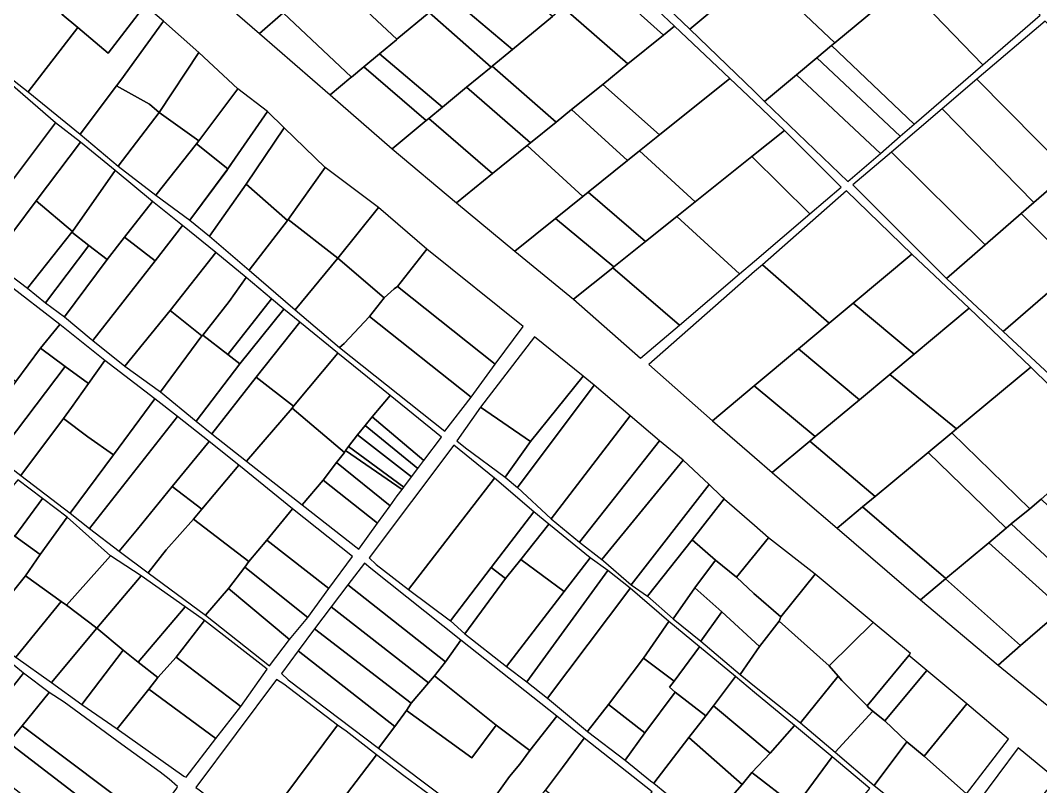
# Model space of a CAD drawing. Header units: metres. Extents: x 569648 to 571548, y 2333509 to 2335006.
# Drawn here: x 570768 to 571090.4, y 2334225.4 to 2334467.6 of the extents above; entities that cross this region are included whole.
import ezdxf

# ---------------------------------------------------------------- set-up
doc = ezdxf.new("R2010")
doc.units = ezdxf.units.M
doc.header["$MEASUREMENT"] = 0
doc.linetypes.add('CENTER', pattern=[2, 1.25, -0.25, 0.25, -0.25])
doc.layers.add('Net bo thua dat', color=210, linetype='CENTER', lineweight=30)

msp = doc.modelspace()

# ---------------------------------------------------------------- linework, layer by layer
at = {"layer": 'Net bo thua dat', "linetype": 'Continuous', "flags": 128}
for points in [[(571014.51, 2334494.07), (570993.87, 2334512.57), (570990.33, 2334509.63), (570975.79, 2334497.55), (570967.55, 2334490.7), (570959.51, 2334484.02), (570979.58, 2334464.79), (571001.46, 2334483.13)], [(571047.42, 2334478.87), (571024.37, 2334502.33), (571014.51, 2334494.07), (571001.46, 2334483.13), (571025.35, 2334460.46)], [(570832.67, 2334495.04), (570827.55, 2334490.79), (570819.58, 2334484.18), (570843.55, 2334463.46), (570851.07, 2334470), (570853.9, 2334472.46)], [(570878.55, 2334493.89), (570866.54, 2334483.45), (570865.08, 2334482.18), (570887, 2334461.62), (570897.12, 2334470.03), (570899.99, 2334472.42), (570900.05, 2334472.47)], [(571066.46, 2334494.75), (571047.66, 2334479.07), (571072.11, 2334453.53), (571090.25, 2334469.25)], [(570793.37, 2334484.64), (570781.2, 2334469.47), (570786.18, 2334465.35), (570795.68, 2334457.21), (570807.34, 2334472.26)], [(570916.58, 2334486.22), (570906.05, 2334477.46), (570906.01, 2334477.43), (570903.54, 2334475.37), (570923.48, 2334458.4), (570936.14, 2334468.85)], [(570954.99, 2334484.39), (570951.02, 2334481.12), (570971.18, 2334462.89), (570974.73, 2334465.76)], [(570786.18, 2334465.35), (570781.2, 2334469.47), (570778.33, 2334471.84), (570766.53, 2334481.6), (570750.64, 2334460.76), (570759.96, 2334453.16), (570770.42, 2334445)], [(570865.08, 2334482.18), (570857.63, 2334475.7), (570853.9, 2334472.46), (570851.07, 2334470), (570872.66, 2334449.69), (570876.56, 2334452.93), (570881.52, 2334457.05), (570886.85, 2334461.49), (570887, 2334461.62)], [(570951.02, 2334481.12), (570947.42, 2334478.15), (570939.5, 2334471.62), (570959.99, 2334453.83), (570971.18, 2334462.89)], [(571001.46, 2334483.13), (570979.58, 2334464.79), (571000, 2334445.06), (571003.19, 2334441.98), (571013.28, 2334450.39), (571019.69, 2334455.74), (571024.31, 2334459.6), (571025.35, 2334460.46)], [(571072.11, 2334453.53), (571047.66, 2334479.07), (571047.42, 2334478.87), (571025.35, 2334460.46), (571024.31, 2334459.6), (571050.47, 2334434.78)], [(570903.54, 2334475.37), (570900.05, 2334472.47), (570899.99, 2334472.42), (570897.12, 2334470.03), (570916.75, 2334452.85), (570917.11, 2334453.15), (570923.48, 2334458.4)], [(570813.25, 2334467.38), (570807.34, 2334472.26), (570795.68, 2334457.21), (570786.18, 2334465.35), (570770.42, 2334445), (570786.85, 2334431.61), (570798.37, 2334446.91), (570799.71, 2334448.69)], [(570939.5, 2334471.62), (570936.14, 2334468.85), (570923.48, 2334458.4), (570917.11, 2334453.15), (570937.28, 2334435.43), (570942.16, 2334439.38), (570952.01, 2334447.36), (570959.99, 2334453.83)], [(570824.36, 2334457.44), (570813.25, 2334467.38), (570799.71, 2334448.69), (570798.37, 2334446.91), (570808.74, 2334441.1), (570811.87, 2334438.47)], [(570851.07, 2334470), (570843.55, 2334463.46), (570865.9, 2334444.06), (570872.46, 2334449.52), (570872.66, 2334449.69)], [(570897.12, 2334470.03), (570887, 2334461.62), (570886.85, 2334461.49), (570881.52, 2334457.05), (570901.38, 2334440.17), (570908.97, 2334446.43), (570916.75, 2334452.85)], [(571119.94, 2334437.54), (571091.84, 2334467.37), (571070.26, 2334448.98), (571099.36, 2334419.64), (571100.5, 2334420.62)], [(570992.15, 2334449.25), (570974.73, 2334465.76), (570971.18, 2334462.89), (570959.99, 2334453.83), (570952.01, 2334447.36), (570969.98, 2334431.41)], [(571024.31, 2334459.6), (571019.69, 2334455.74), (571046.07, 2334430.97), (571050.47, 2334434.78)], [(570779.02, 2334435.25), (570755.89, 2334455.2), (570741.87, 2334436.16), (570752.33, 2334427.39), (570765.18, 2334416.62)], [(570836.65, 2334445.99), (570824.36, 2334457.44), (570811.87, 2334438.47), (570824.36, 2334429.5)], [(570881.52, 2334457.05), (570876.56, 2334452.93), (570896.26, 2334435.95), (570897.06, 2334436.61), (570901.38, 2334440.17)], [(571019.69, 2334455.74), (571013.28, 2334450.39), (571039.78, 2334425.52), (571046.07, 2334430.97)], [(570876.56, 2334452.93), (570872.66, 2334449.69), (570872.46, 2334449.52), (570865.9, 2334444.06), (570885.45, 2334427.03), (570896.26, 2334435.95)], [(570917.11, 2334453.15), (570916.75, 2334452.85), (570908.97, 2334446.43), (570929.2, 2334428.89), (570937.28, 2334435.43)], [(570999.15, 2334424.52), (571009.51, 2334432.79), (571000, 2334441.81), (570992.15, 2334449.25), (570969.98, 2334431.41), (570963.67, 2334426.34), (570981.28, 2334410.25)], [(571013.28, 2334450.39), (571003.19, 2334441.98), (571029.5, 2334416.61), (571039.78, 2334425.52)], [(571070.26, 2334448.98), (571059.27, 2334439.62), (571088.32, 2334410.04), (571099.36, 2334419.64)], [(570808.74, 2334441.1), (570798.37, 2334446.91), (570786.85, 2334431.61), (570798.83, 2334421.51), (570811.87, 2334438.47)], [(570846.07, 2334438.82), (570836.65, 2334445.99), (570824.36, 2334429.5), (570823.64, 2334428.59), (570833.55, 2334420.65), (570834.2, 2334421.62), (570836.79, 2334425.37), (570836.79, 2334425.37)], [(570908.97, 2334446.43), (570901.38, 2334440.17), (570897.06, 2334436.61), (570917.22, 2334419.19), (570928.19, 2334428.07), (570929.2, 2334428.89)], [(570952.01, 2334447.36), (570942.16, 2334439.38), (570959.85, 2334423.26), (570963.67, 2334426.34), (570969.98, 2334431.41)], [(570824.36, 2334429.5), (570811.87, 2334438.47), (570798.83, 2334421.51), (570810.78, 2334412.33), (570823.64, 2334428.59)], [(570851.38, 2334433.65), (570846.07, 2334438.82), (570836.79, 2334425.37), (570833.55, 2334420.65), (570833.21, 2334420.15), (570821.51, 2334404.46), (570827.72, 2334399.35), (570839.38, 2334415.83)], [(570942.16, 2334439.38), (570937.28, 2334435.43), (570929.2, 2334428.89), (570928.19, 2334428.07), (570945.76, 2334411.93), (570947.45, 2334413.29), (570959.85, 2334423.26)], [(571059.27, 2334439.62), (571043.26, 2334425.97), (571072.91, 2334396.62), (571084.28, 2334406.52), (571088.32, 2334410.04)], [(570786.95, 2334429.14), (570779.02, 2334435.25), (570765.18, 2334416.62), (570751.2, 2334397.81), (570758.73, 2334391.59), (570772.94, 2334410.5)], [(570897.06, 2334436.61), (570896.26, 2334435.95), (570885.45, 2334427.03), (570905.76, 2334409.91), (570917.22, 2334419.19)], [(570864.27, 2334421.12), (570851.38, 2334433.65), (570839.38, 2334415.83), (570852.42, 2334404.31), (570852.6, 2334404.6)], [(571009.51, 2334432.79), (570999.15, 2334424.52), (571017.53, 2334406.44), (571027.38, 2334414.83)], [(570797.96, 2334420.17), (570786.95, 2334429.14), (570772.94, 2334410.5), (570784.45, 2334400.85)], [(570833.55, 2334420.65), (570823.64, 2334428.59), (570810.78, 2334412.33), (570821.51, 2334404.46)], [(570945.76, 2334411.93), (570928.19, 2334428.07), (570917.22, 2334419.19), (570905.76, 2334409.91), (570924.29, 2334394.65), (570937.14, 2334404.99)], [(570963.67, 2334426.34), (570959.85, 2334423.26), (570947.45, 2334413.29), (570965.54, 2334397.68), (570975.42, 2334405.57), (570981.28, 2334410.25)], [(571043.26, 2334425.97), (571031.08, 2334415.59), (571060.72, 2334386.02), (571072.91, 2334396.62)], [(570999.15, 2334424.52), (570981.28, 2334410.25), (570975.42, 2334405.57), (570995.29, 2334387.49), (571000, 2334391.5), (571017.53, 2334406.44)], [(570809.71, 2334410.3), (570797.96, 2334420.17), (570784.45, 2334400.85), (570784.28, 2334400.6), (570789.63, 2334396.46), (570795.4, 2334392), (570800.85, 2334399.02)], [(570881.2, 2334408.42), (570864.27, 2334421.12), (570852.6, 2334404.6), (570868.33, 2334392.4)], [(571100.5, 2334420.62), (571099.36, 2334419.64), (571088.32, 2334410.04), (571084.28, 2334406.52), (571101.56, 2334389.12), (571117.35, 2334402.76), (571118.03, 2334403.35)], [(570839.38, 2334415.83), (570827.72, 2334399.35), (570840.33, 2334388.63), (570852.42, 2334404.31)], [(570947.45, 2334413.29), (570945.76, 2334411.93), (570937.14, 2334404.99), (570955.56, 2334389.71), (570965.54, 2334397.68)], [(571049.67, 2334393.72), (571029.02, 2334413.7), (571002.48, 2334390.34), (571023.56, 2334371.88), (571031.13, 2334378.21)], [(570784.28, 2334400.6), (570784.45, 2334400.85), (570772.94, 2334410.5), (570758.73, 2334391.59), (570770.19, 2334382.93)], [(570819.26, 2334402.79), (570809.71, 2334410.3), (570800.85, 2334399.02), (570810.55, 2334391.61)], [(570896.42, 2334395.24), (570881.2, 2334408.42), (570868.33, 2334392.4), (570882.99, 2334379.84), (570886.06, 2334382.76), (570887.2, 2334383.5)], [(571084.28, 2334406.52), (571072.91, 2334396.62), (571060.72, 2334386.02), (571078.6, 2334369.28), (571098.92, 2334386.84), (571101.56, 2334389.12)], [(570868.33, 2334392.4), (570852.6, 2334404.6), (570852.42, 2334404.31), (570840.33, 2334388.63), (570854.84, 2334376.06)], [(570937.14, 2334404.99), (570924.29, 2334394.65), (570942.75, 2334379.48), (570955.17, 2334389.4), (570955.56, 2334389.71)], [(570975.42, 2334405.57), (570965.54, 2334397.68), (570955.56, 2334389.71), (570955.17, 2334389.4), (570976.25, 2334371.28), (570995.29, 2334387.49)], [(570789.63, 2334396.46), (570784.28, 2334400.6), (570770.19, 2334382.93), (570775.89, 2334378.32)], [(570829.71, 2334394.23), (570819.26, 2334402.79), (570810.55, 2334391.61), (570790.82, 2334366.4), (570800.99, 2334358.3), (570815.36, 2334375.91)], [(570795.4, 2334392), (570789.63, 2334396.46), (570775.89, 2334378.32), (570781.94, 2334373.86)], [(570810.55, 2334391.61), (570800.85, 2334399.02), (570795.4, 2334392), (570781.94, 2334373.86), (570790.3, 2334366.81), (570790.82, 2334366.4)], [(570833.91, 2334378.69), (570839.3, 2334386.36), (570829.71, 2334394.23), (570815.36, 2334375.91), (570825.29, 2334367.88), (570825.66, 2334368.04)], [(570896.42, 2334395.24), (570887.2, 2334383.5), (570918.05, 2334358.92), (570926.92, 2334370.81)], [(571067.86, 2334376.64), (571049.67, 2334393.72), (571031.13, 2334378.21), (571050.43, 2334362.09)], [(570882.99, 2334379.84), (570868.33, 2334392.4), (570854.84, 2334376.06), (570868.86, 2334364.17), (570870.26, 2334365.43), (570878.3, 2334373.97)], [(571023.56, 2334371.88), (571002.48, 2334390.34), (571000, 2334388.16), (570966.62, 2334358.78), (570986.72, 2334341.05), (570999.9, 2334352.08), (571013.91, 2334363.8)], [(570955.17, 2334389.4), (570942.75, 2334379.48), (570964.01, 2334360.85), (570976.25, 2334371.28)], [(571098.92, 2334386.84), (571078.6, 2334369.28), (571093.2, 2334355.62), (571107.55, 2334367.73), (571113.97, 2334373.14)], [(570780.41, 2334371.45), (570763.31, 2334384.75), (570749.54, 2334366.92), (570751.49, 2334365.19), (570754.74, 2334362.66), (570766.58, 2334353.46), (570774.37, 2334363.92)], [(570847.38, 2334379.53), (570839.3, 2334386.36), (570833.91, 2334378.69), (570825.66, 2334368.04), (570833.52, 2334361.92)], [(570887.2, 2334383.5), (570886.06, 2334382.76), (570882.99, 2334379.84), (570878.3, 2334373.97), (570910.49, 2334348.52), (570918.05, 2334358.92)], [(570851.24, 2334376.27), (570847.38, 2334379.53), (570833.52, 2334361.92), (570837.31, 2334358.97)], [(571031.13, 2334378.21), (571023.56, 2334371.88), (571013.91, 2334363.8), (571033.15, 2334347.67), (571042.75, 2334355.69), (571050.43, 2334362.09)], [(570825.29, 2334367.88), (570815.36, 2334375.91), (570800.99, 2334358.3), (570812.23, 2334350.17)], [(570856.28, 2334372.15), (570851.24, 2334376.27), (570837.31, 2334358.97), (570823.49, 2334340.86), (570828.44, 2334336.9), (570842.51, 2334354.83)], [(570878.3, 2334373.97), (570870.26, 2334365.43), (570868.86, 2334364.17), (570902.1, 2334337.72), (570910.49, 2334348.52)], [(571087.32, 2334357.92), (571067.86, 2334376.64), (571050.43, 2334362.09), (571042.75, 2334355.69), (571063.84, 2334338.43)], [(570780.41, 2334371.45), (570774.37, 2334363.92), (570782.12, 2334358.21), (570789.52, 2334352.77), (570794.7, 2334360.03)], [(570868.34, 2334362.38), (570868.15, 2334362.54), (570856.28, 2334372.15), (570842.51, 2334354.83), (570854.34, 2334345.61)], [(570833.52, 2334361.92), (570825.66, 2334368.04), (570825.29, 2334367.88), (570812.23, 2334350.17), (570823.49, 2334340.86), (570837.31, 2334358.97)], [(570945.86, 2334355.16), (570930.41, 2334367.5), (570913.36, 2334345.27), (570929.16, 2334334.48)], [(570782.12, 2334358.21), (570774.37, 2334363.92), (570766.58, 2334353.46), (570752.97, 2334335.32), (570760.43, 2334329.61)], [(570884.81, 2334349.01), (570868.34, 2334362.38), (570854.34, 2334345.61), (570853.82, 2334344.99), (570870.4, 2334331.01), (570870.7, 2334331.64), (570871.64, 2334332.85), (570874.52, 2334336.55), (570876.95, 2334339.54), (570879.12, 2334342.22)], [(571013.91, 2334363.8), (570999.9, 2334352.08), (571019.21, 2334336.03), (571033.15, 2334347.67)], [(570789.52, 2334352.77), (570782.12, 2334358.21), (570760.43, 2334329.61), (570768.09, 2334323.75), (570781.58, 2334341.78), (570784.1, 2334345.25)], [(570810.46, 2334347.95), (570794.7, 2334360.03), (570789.52, 2334352.77), (570784.1, 2334345.25), (570781.58, 2334341.78), (570789.28, 2334335.93), (570797.42, 2334330.24)], [(571111.73, 2334333.9), (571087.32, 2334357.92), (571063.84, 2334338.43), (571062.31, 2334337.16), (571086.96, 2334313.23), (571090.57, 2334316.24), (571092.42, 2334317.79), (571103.79, 2334327.27)], [(570853.82, 2334344.99), (570854.34, 2334345.61), (570842.51, 2334354.83), (570828.44, 2334336.9), (570839.4, 2334328.24)], [(570949.27, 2334352.31), (570945.86, 2334355.16), (570929.16, 2334334.48), (570921.17, 2334323.17), (570925.06, 2334319.93)], [(571054.88, 2334330.99), (571062.31, 2334337.16), (571063.84, 2334338.43), (571042.75, 2334355.69), (571033.15, 2334347.67), (571019.21, 2334336.03), (571017.49, 2334334.6), (571038.12, 2334317.07)], [(570960.69, 2334342.53), (570949.27, 2334352.31), (570925.06, 2334319.93), (570935.76, 2334310.07)], [(570999.9, 2334352.08), (570986.72, 2334341.05), (571000, 2334329.55), (571005.62, 2334324.69), (571017.49, 2334334.6), (571019.21, 2334336.03)], [(570901.06, 2334335.81), (570884.81, 2334349.01), (570879.12, 2334342.22), (570895.53, 2334328.47)], [(570817.65, 2334342.41), (570810.46, 2334347.95), (570797.42, 2334330.24), (570783.71, 2334311.86), (570789.85, 2334306.99)], [(570870.4, 2334331.01), (570853.82, 2334344.99), (570839.4, 2334328.24), (570857.06, 2334314.43), (570863.69, 2334322.29), (570867.88, 2334327.78)], [(570913.36, 2334345.27), (570905.94, 2334334.64), (570908.61, 2334332.41), (570921.17, 2334323.17), (570929.16, 2334334.48)], [(570789.28, 2334335.93), (570781.58, 2334341.78), (570768.09, 2334323.75), (570783.71, 2334311.86), (570797.42, 2334330.24)], [(570827.59, 2334334.46), (570817.65, 2334342.41), (570789.85, 2334306.99), (570799.21, 2334299.77), (570804.96, 2334306.8), (570815.94, 2334320.23)], [(570879.12, 2334342.22), (570876.95, 2334339.54), (570893.58, 2334325.89), (570895.53, 2334328.47)], [(570970.01, 2334334.72), (570960.69, 2334342.53), (570935.76, 2334310.07), (570944.66, 2334302.63)], [(570876.95, 2334339.54), (570874.52, 2334336.55), (570891.6, 2334323.26), (570893.58, 2334325.89)], [(570874.52, 2334336.55), (570871.64, 2334332.85), (570889.2, 2334320.07), (570891.6, 2334323.26)], [(571062.31, 2334337.16), (571054.88, 2334330.99), (571079.54, 2334307.04), (571081.16, 2334308.39), (571086.96, 2334313.23)], [(570837.01, 2334327.02), (570827.59, 2334334.46), (570815.94, 2334320.23), (570825.32, 2334313.06)], [(570871.64, 2334332.85), (570870.7, 2334331.64), (570888.63, 2334319.32), (570889.2, 2334320.07)], [(570917.84, 2334322.83), (570904.92, 2334333.33), (570878.16, 2334297.68), (570880.41, 2334295.54), (570890.63, 2334287.68)], [(570977.48, 2334328.6), (570970.01, 2334334.72), (570944.66, 2334302.63), (570951.73, 2334297.17)], [(571017.49, 2334334.6), (571005.62, 2334324.69), (571015.26, 2334316.38), (571026.07, 2334307.06), (571034.17, 2334313.79), (571038.12, 2334317.07)], [(570870.7, 2334331.64), (570870.4, 2334331.01), (570867.88, 2334327.78), (570884.83, 2334314.16), (570887.1, 2334317.29), (570888.63, 2334319.32)], [(571054.88, 2334330.99), (571038.12, 2334317.07), (571034.17, 2334313.79), (571060.5, 2334291.15), (571074.03, 2334302.44), (571079.54, 2334307.04)], [(570853.95, 2334313.23), (570837.01, 2334327.02), (570825.32, 2334313.06), (570822.67, 2334309.9), (570840.18, 2334296.52), (570845.88, 2334303.3)], [(570867.88, 2334327.78), (570863.69, 2334322.29), (570880.86, 2334308.69), (570884.83, 2334314.16)], [(570985.62, 2334320.82), (570977.48, 2334328.6), (570951.73, 2334297.17), (570952.31, 2334296.72), (570961.04, 2334289.15)], [(570774.92, 2334316.45), (570767.19, 2334322.3), (570764.66, 2334319.28), (570758.25, 2334310.81), (570766.22, 2334304.58)], [(570863.69, 2334322.29), (570857.06, 2334314.43), (570874.9, 2334300.48), (570880.86, 2334308.69)], [(570930.27, 2334312.18), (570917.84, 2334322.83), (570890.63, 2334287.68), (570903.86, 2334277.77), (570916.81, 2334294.66)], [(570822.67, 2334309.9), (570825.32, 2334313.06), (570815.94, 2334320.23), (570804.96, 2334306.8), (570799.21, 2334299.77), (570808.31, 2334292.95), (570814.1, 2334300.24)], [(570990.36, 2334316.33), (570989.73, 2334316.9), (570989.47, 2334317.15), (570985.62, 2334320.82), (570961.04, 2334289.15), (570966.15, 2334285.55), (570980.29, 2334303.43)], [(570782.75, 2334310.51), (570774.92, 2334316.45), (570766.22, 2334304.58), (570774.24, 2334298.78)], [(571004.45, 2334304.01), (571000, 2334307.9), (570990.56, 2334316.14), (570990.36, 2334316.33), (570980.29, 2334303.43), (570987.62, 2334296.99), (570994.25, 2334291.55)], [(571090.57, 2334316.24), (571086.96, 2334313.23), (571081.16, 2334308.39), (571103.99, 2334287.2), (571112.92, 2334294.95)], [(570853.95, 2334313.23), (570845.88, 2334303.3), (570865.5, 2334288.04), (570872.9, 2334298.14)], [(571034.17, 2334313.79), (571026.07, 2334307.06), (571052.42, 2334284.41), (571060.38, 2334291.05), (571060.5, 2334291.15)], [(570769.61, 2334292.02), (570774.24, 2334298.78), (570766.22, 2334304.58), (570758.25, 2334310.81), (570739.43, 2334285.82), (570744.86, 2334281.58), (570755.36, 2334274.29)], [(570796.47, 2334298.3), (570782.75, 2334310.51), (570774.24, 2334298.78), (570769.61, 2334292.02), (570780.91, 2334283.88), (570782.5, 2334282.72)], [(570822.67, 2334309.9), (570814.1, 2334300.24), (570808.31, 2334292.95), (570826.46, 2334279.54), (570833.75, 2334288.04), (570838.93, 2334294.7), (570840.18, 2334296.52)], [(570926.12, 2334297.2), (570934.98, 2334308.34), (570930.27, 2334312.18), (570916.81, 2334294.66), (570921.34, 2334291.19)], [(570948.1, 2334297.67), (570934.98, 2334308.34), (570926.12, 2334297.2), (570939.85, 2334287.01)], [(571081.16, 2334308.39), (571079.54, 2334307.04), (571074.03, 2334302.44), (571097.33, 2334281.41), (571100.07, 2334283.79), (571103.99, 2334287.2)], [(570845.88, 2334303.3), (570840.18, 2334296.52), (570838.93, 2334294.7), (570858.78, 2334278.79), (570865.5, 2334288.04)], [(570987.62, 2334296.99), (570980.29, 2334303.43), (570966.15, 2334285.55), (570974.27, 2334278.37), (570981.12, 2334288.2)], [(571019.12, 2334292.57), (571004.45, 2334304.01), (570994.25, 2334291.55), (570999.74, 2334286.37), (571008.28, 2334279.05)], [(571074.03, 2334302.44), (571060.38, 2334291.05), (571084.1, 2334269.93), (571093.24, 2334277.86), (571097.33, 2334281.41)], [(570806.14, 2334292), (570796.47, 2334298.3), (570782.5, 2334282.72), (570792.12, 2334275.48)], [(570939.85, 2334287.01), (570926.12, 2334297.2), (570921.34, 2334291.19), (570908.44, 2334273.71), (570921.63, 2334263.34)], [(570953.68, 2334293.68), (570948.1, 2334297.67), (570939.85, 2334287.01), (570921.63, 2334263.34), (570928.05, 2334258.52)], [(570994.25, 2334291.55), (570987.62, 2334296.99), (570981.12, 2334288.2), (570989.7, 2334280.66), (571001.57, 2334269.62), (571007.75, 2334277.66), (571008.28, 2334279.05), (570999.74, 2334286.37)], [(570838.93, 2334294.7), (570833.75, 2334288.04), (570853.06, 2334271.84), (570858.78, 2334278.79)], [(570907.14, 2334271.7), (570878.75, 2334294.3), (570876.77, 2334295.97), (570871.5, 2334289.11), (570902.29, 2334264.76)], [(570921.34, 2334291.19), (570916.81, 2334294.66), (570903.86, 2334277.77), (570908.44, 2334273.71)], [(570960.26, 2334287.44), (570960.68, 2334288.14), (570953.68, 2334293.68), (570928.05, 2334258.52), (570934.59, 2334253.33)], [(570780.91, 2334283.88), (570769.61, 2334292.02), (570755.36, 2334274.29), (570766.54, 2334266.31)], [(570820.04, 2334282.17), (570806.14, 2334292), (570792.12, 2334275.48), (570800.44, 2334268.5), (570805.25, 2334264.74)], [(571037.51, 2334277.22), (571019.12, 2334292.57), (571008.28, 2334279.05), (571007.75, 2334277.66), (571023.57, 2334263.54)], [(571060.38, 2334291.05), (571052.42, 2334284.41), (571076.95, 2334263.72), (571084.1, 2334269.93)], [(570833.75, 2334288.04), (570826.46, 2334279.54), (570846.69, 2334263.55), (570853.06, 2334271.84)], [(570871.5, 2334289.11), (570866.24, 2334282.2), (570896.94, 2334258.21), (570898.88, 2334260.41), (570902.29, 2334264.76)], [(570972.89, 2334277.57), (570960.68, 2334288.14), (570960.26, 2334287.44), (570934.59, 2334253.33), (570947.16, 2334242.82), (570947.37, 2334243.08), (570953.84, 2334251.31), (570964.9, 2334265.92)], [(570989.7, 2334280.66), (570981.12, 2334288.2), (570974.27, 2334278.37), (570983.05, 2334271.31)], [(570792.12, 2334275.48), (570782.5, 2334282.72), (570780.91, 2334283.88), (570766.54, 2334266.31), (570777.84, 2334258.29)], [(570826.15, 2334277.85), (570820.04, 2334282.17), (570805.25, 2334264.74), (570811.45, 2334259.91), (570817.16, 2334266.31)], [(570866.24, 2334282.2), (570860.96, 2334275.29), (570891.49, 2334251.75), (570896.94, 2334258.21)], [(570989.7, 2334280.66), (570983.05, 2334271.31), (570995.42, 2334260.77), (571001.57, 2334269.62)], [(570845.98, 2334262.52), (570826.15, 2334277.85), (570817.16, 2334266.31), (570837.63, 2334250.7)], [(570982.57, 2334269.59), (570972.89, 2334277.57), (570964.9, 2334265.92), (570974.61, 2334258.7)], [(571007.75, 2334277.66), (571001.57, 2334269.62), (570995.42, 2334260.77), (571000, 2334257.14), (571014.58, 2334245.56), (571026.38, 2334260.3), (571023.57, 2334263.54)], [(571048.76, 2334266.82), (571049.34, 2334267.48), (571037.51, 2334277.22), (571023.57, 2334263.54), (571026.38, 2334260.3), (571027.61, 2334258.88), (571035.55, 2334250.87)], [(571093.24, 2334277.86), (571084.1, 2334269.93), (571076.95, 2334263.72), (571100.45, 2334244.59), (571115.17, 2334257.11)], [(570800.44, 2334268.5), (570792.12, 2334275.48), (570777.84, 2334258.29), (570787.4, 2334251.28)], [(570860.96, 2334275.29), (570855.74, 2334268.26), (570886.27, 2334244.4), (570890, 2334249.39), (570891.49, 2334251.75)], [(570907.14, 2334271.7), (570902.29, 2334264.76), (570898.88, 2334260.41), (570918.36, 2334244.76), (570928.97, 2334236.81), (570937.56, 2334247.63)], [(570805.25, 2334264.74), (570800.44, 2334268.5), (570787.4, 2334251.28), (570798.58, 2334243.68), (570808.55, 2334256.14), (570811.45, 2334259.91)], [(570855.74, 2334268.26), (570850.45, 2334261.14), (570852.58, 2334259.14), (570881.11, 2334237.48), (570886.27, 2334244.4)], [(570993.95, 2334260.15), (570982.57, 2334269.59), (570974.61, 2334258.7), (570973.16, 2334256.78), (570974.95, 2334255.22), (570984.63, 2334247.77), (570986.98, 2334250.91)], [(570768.91, 2334261.27), (570765.89, 2334263.81), (570761.07, 2334267.2), (570754.62, 2334258.79), (570749.32, 2334251.96), (570742.19, 2334242.72), (570733.53, 2334230.72), (570735.29, 2334229.35), (570740.37, 2334225.41)], [(570837.63, 2334250.7), (570817.16, 2334266.31), (570811.45, 2334259.91), (570808.55, 2334256.14), (570829.71, 2334240.59)], [(570974.95, 2334255.22), (570973.16, 2334256.78), (570974.61, 2334258.7), (570964.9, 2334265.92), (570953.84, 2334251.31), (570965.35, 2334242.4)], [(571054.42, 2334262.12), (571048.76, 2334266.82), (571035.55, 2334250.87), (571036.04, 2334250.35), (571037.43, 2334249.22), (571041.23, 2334246.13)], [(570768.57, 2334244.61), (570777.12, 2334255.14), (570768.91, 2334261.27), (570740.37, 2334225.41), (570742.69, 2334223.61), (570748.07, 2334219.54), (570752.79, 2334225.33), (570757.69, 2334231.35), (570764.21, 2334239.36)], [(571067.13, 2334251.57), (571054.42, 2334262.12), (571041.23, 2334246.13), (571048.09, 2334239.51), (571053.61, 2334234.99)], [(570868.18, 2334244.77), (570851.28, 2334257.77), (570848.87, 2334259.18), (570823.46, 2334225.13), (570824.43, 2334224.38), (570833.36, 2334217.63), (570842.95, 2334210.91)], [(570918.36, 2334244.76), (570898.88, 2334260.41), (570896.94, 2334258.21), (570891.49, 2334251.75), (570890, 2334249.39), (570910.61, 2334234.46)], [(571000, 2334255.14), (570993.95, 2334260.15), (570986.98, 2334250.91), (571004.93, 2334235.95), (571012.64, 2334244.68)], [(571037.43, 2334249.22), (571036.04, 2334250.35), (571035.55, 2334250.87), (571027.61, 2334258.88), (571026.38, 2334260.3), (571014.58, 2334245.56), (571025.49, 2334236.24)], [(570800.07, 2334238.73), (570781.79, 2334252.08), (570777.12, 2334255.14), (570768.57, 2334244.61), (570809.27, 2334213.88), (570817.46, 2334224.84), (570817.68, 2334225.39), (570815.02, 2334227.68), (570812.14, 2334229.95)], [(570808.55, 2334256.14), (570798.58, 2334243.68), (570819.58, 2334228.67), (570820.34, 2334228.3), (570829.71, 2334240.59)], [(570979.24, 2334240.9), (570984.63, 2334247.77), (570974.95, 2334255.22), (570965.35, 2334242.4), (570959.16, 2334233.73), (570967.15, 2334227.22), (570968.17, 2334226.41)], [(571080.25, 2334240.36), (571067.13, 2334251.57), (571053.61, 2334234.99), (571066.95, 2334223.12)], [(570910.61, 2334234.46), (570890, 2334249.39), (570886.27, 2334244.4), (570881.11, 2334237.48), (570911.96, 2334214.3), (570915.96, 2334219.27), (570922.57, 2334228.53), (570925.82, 2334232.43), (570928.97, 2334236.81), (570918.36, 2334244.76)], [(570965.35, 2334242.4), (570953.84, 2334251.31), (570947.37, 2334243.08), (570947.16, 2334242.82), (570959.16, 2334233.73)], [(570986.98, 2334250.91), (570984.63, 2334247.77), (570979.24, 2334240.9), (570996.13, 2334226.05), (570999.1, 2334229.79), (571004.93, 2334235.95)], [(571048.09, 2334239.51), (571041.23, 2334246.13), (571037.43, 2334249.22), (571025.49, 2334236.24), (571037.78, 2334225.77)], [(570933.93, 2334224.26), (570939.33, 2334231.36), (570946.13, 2334240.65), (570937.56, 2334247.63), (570928.97, 2334236.81), (570925.82, 2334232.43), (570922.57, 2334228.53), (570915.96, 2334219.27), (570911.96, 2334214.3), (570920.55, 2334207.99), (570924.16, 2334212.08)], [(570768.57, 2334244.61), (570764.21, 2334239.36), (570805.14, 2334207.93), (570805.48, 2334208.4), (570809.27, 2334213.88)], [(570880.57, 2334235.38), (570870.95, 2334242.85), (570868.18, 2334244.77), (570842.95, 2334210.91), (570855.13, 2334202.09)], [(571024.58, 2334234.83), (571012.64, 2334244.68), (571004.93, 2334235.95), (570999.1, 2334229.79), (571012.52, 2334219.45), (571015.7, 2334222.72)], [(570764.21, 2334239.36), (570757.69, 2334231.35), (570798.51, 2334199.31), (570800.26, 2334201.32), (570805.14, 2334207.93)], [(570967.64, 2334223.67), (570946.13, 2334240.65), (570939.33, 2334231.36), (570933.93, 2334224.26), (570944.78, 2334215.79), (570955.3, 2334207.81), (570955.9, 2334208.21)], [(570996.13, 2334226.05), (570979.24, 2334240.9), (570968.17, 2334226.41), (570984.58, 2334213.01)], [(571053.61, 2334234.99), (571048.09, 2334239.51), (571037.78, 2334225.77), (571057.05, 2334210.32), (571066.95, 2334223.12)], [(570897.13, 2334222.92), (570889.15, 2334228.78), (570880.57, 2334235.38), (570855.13, 2334202.09), (570868.04, 2334192.66), (570871.95, 2334189.63), (570881.93, 2334203.12), (570885.67, 2334207.71), (570892.61, 2334216.96)], [(571095.31, 2334227.73), (571083.34, 2334237.64), (571070.44, 2334220.32), (571081.83, 2334211.27)], [(571036.39, 2334224.77), (571024.58, 2334234.83), (571015.7, 2334222.72), (571026.91, 2334213.42)], [(570999.1, 2334229.79), (570996.13, 2334226.05), (570984.58, 2334213.01), (570998.21, 2334202.45), (571012.52, 2334219.45)]]:
    msp.add_lwpolyline(points, close=True, dxfattribs=at)

doc.saveas('drawing.dxf')
